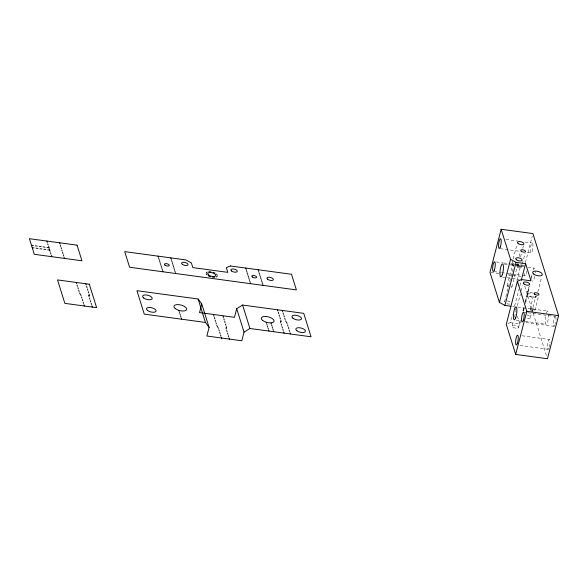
<?xml version="1.0" encoding="UTF-8"?>
<svg xmlns="http://www.w3.org/2000/svg" width="588" height="588" viewBox="0 0 588 588"><rect width="100%" height="100%" fill="white"/><g stroke="black" fill="none" stroke-linecap="round" stroke-linejoin="round"><path stroke-width="0.44" stroke-dasharray="2.94 2.21" d="M511.928 263.872L516.83 244.909M507.157 285.628L512.729 264.078M504.592 301.644L514.596 262.946M517.344 263.512L516.661 266.144A2.477 1.08 14.5 0 1 520.307 266.07A2.477 1.08 14.5 0 1 520.395 267.959A2.477 1.08 14.5 0 1 516.676 266.438L521.438 267.084M519.16 256.486L520.292 252.098M511.95 286.863L517.521 265.313M518.322 265.511L518.763 263.791M520.549 256.897L521.666 252.583M522.776 248.276L523.445 245.688M516.896 280.417L521.218 263.703M521.453 267.378L522.137 264.747M522.365 263.865L525.084 253.332M525.407 262.608L532.228 236.214M507.878 323.657L510.296 322.636L512.346 314.72M514.618 305.922L518.998 289.149M519.851 285.695L521.446 279.535M512.17 325.87L513.309 321.474M514.449 317.079L516.043 310.92M517.403 305.642L520.365 294.206M521.269 290.685L522.636 285.408M527.127 293.802L528.913 286.907M531.368 277.426L532.037 274.839M518.565 327.516L520.38 320.475M522.886 310.802L524.026 306.407M525.158 302.004L529.031 287.054M510.296 322.636L519.829 323.929L520.284 322.173M523.239 310.736L524.151 307.215M525.518 301.938L529.612 286.106M523.467 311.25L524.364 307.803M525.474 303.489L527.928 294.007A4.123 1.801 14.5 0 1 532.361 293.287M530.119 309.126L533.75 295.08M530.347 317.616L531.456 313.301M531.684 312.441L535.918 296.065A4.123 1.801 14.5 0 1 531.486 296.786A4.123 1.801 14.5 0 1 527.928 294.007M537.829 291.957L541.621 277.301M534.911 310.361L538.542 296.315M505.93 239.456L517.734 241.058M524.996 242.043L532.258 243.028M500.197 248.65L519.255 251.238M527.429 252.348L531.06 252.84M496.353 261.947L502.711 262.814M503.615 262.932L509.972 263.799M510.876 263.916L524.496 265.769M504.298 264.056L513.375 265.291M517.006 265.783L524.268 266.768M527.899 267.261L534.257 268.128M494.251 271.634L500.608 272.494M501.513 272.619L525.113 275.823M490.906 272.487L499.072 273.596M508.15 274.831L520.858 276.558M502.703 277.139L506.334 277.632M507.238 277.756L519.042 279.359M517.756 307.039L547.707 311.111M512.714 306.502L514.449 306.738M530.126 309.42L534.896 310.067M524.386 312.301L527.113 312.669M528.017 312.794L555.248 316.491M516.161 320.122L520.696 320.739M525.238 321.357L546.112 324.186M525.915 322.481L554.058 326.296M522.078 335.777L549.31 339.474M519.968 345.465L548.112 349.287M524.775 286.282L532.971 312.471M533.242 313.345L546.906 356.989M514.713 307.597L516.058 311.897M517.403 316.197L519.829 323.929M511.428 285.937A2.477 1.08 14.5 0 1 511.06 287.422M508.679 287.098A2.477 1.08 14.5 0 1 507.143 285.768A2.477 1.08 14.5 0 1 508.583 285.026M509.796 304.033A3.3 1.441 14.5 0 1 506.621 303.606M504.607 302.034A3.3 1.441 14.5 0 1 504.791 301.313M507.297 300.902A3.3 1.441 14.5 0 1 510.729 302.482M526.789 314.837A4.123 1.801 14.5 0 1 530.369 317.373A4.123 1.801 14.5 0 1 526.958 318.542M526.907 270.796A4.947 1.169 -82.3 0 1 525.444 275.625A4.947 1.169 -82.3 0 1 524.378 273.479M555.542 316.623A4.947 1.169 -82.3 0 1 555.961 320.004M555.653 322.54A4.947 1.169 -82.3 0 1 555.388 323.738M555.072 324.774A4.947 1.169 -82.3 0 1 553.323 323.951A4.947 1.169 -82.3 0 1 554.925 316.689M549.126 347.758A4.947 1.169 -82.3 0 1 547.391 347.295A4.947 1.169 -82.3 0 1 548.744 339.989A4.947 1.169 -82.3 0 1 550.015 342.988M549.905 344.259A4.947 1.169 -82.3 0 1 549.442 346.729M532.897 270.157A6.6 1.558 -82.3 0 1 535.146 269.921M535.234 271.252A6.6 1.558 -82.3 0 1 535.198 272.81M534.786 276.198A6.6 1.558 -82.3 0 1 532.272 281.027M531.765 279.41A6.6 1.558 -82.3 0 1 531.868 274.831M546.348 313.139A6.6 1.558 -82.3 0 1 548.597 312.904M548.685 314.235A6.6 1.558 -82.3 0 1 546.325 324.113A6.6 1.558 -82.3 0 1 545.583 316.116M532.882 310.92A2.477 1.08 14.5 0 1 530.148 309.038A2.477 1.08 14.5 0 1 533.764 309.053A2.477 1.08 14.5 0 1 534.022 310.92M536.719 296.264A4.947 2.161 14.5 0 1 530.986 297.014A4.947 2.161 14.5 0 1 527.296 293.456A4.947 2.161 14.5 0 1 533.669 293.331M516.551 264.093A2.477 1.08 14.5 0 1 516.631 265.872M513.699 265.291A2.477 1.08 14.5 0 1 512.78 263.946A2.477 1.08 14.5 0 1 514.757 263.52M517.028 263.894A3.3 1.441 14.5 0 1 516.418 266.313M513.956 265.835A3.3 1.441 14.5 0 1 511.913 264.063A3.3 1.441 14.5 0 1 513.831 263.071M512.861 327.104A3.3 1.441 14.5 0 0 518.366 327.847A3.3 1.441 14.5 0 0 514.882 325.127A3.3 1.441 14.5 0 0 512.861 327.104M532.081 251.311A4.947 1.169 -82.3 0 0 532.544 243.16A4.947 1.169 -82.3 0 0 530.354 249.319A4.947 1.169 -82.3 0 0 532.081 251.311"/><path stroke-width="0.88" d="M201.75 303.959L199.523 312.581L234.472 317.322L236.699 308.7L242.579 305.04L303.739 313.345L311.074 336.792L249.922 328.486L244.042 332.147L241.808 340.768L206.858 336.02L209.093 327.406L201.75 303.959L198.105 298.998L136.945 290.7L144.281 314.139L205.44 322.445L209.093 327.406M501.145 229.261L510.56 259.352L516.058 262.344L525.591 263.637L530.971 280.829L521.446 279.535L517.411 281.233L506.268 324.333L515.683 354.424L547.45 358.739L558.6 315.638L532.912 233.576L501.145 229.261L489.995 272.362L499.418 302.452L504.916 305.444L510.979 306.267M499.418 302.452L510.56 259.352M504.916 305.444L516.058 262.344M521.269 280.351L525.591 263.637M515.683 354.424L526.826 311.324L517.411 281.233M206.263 272.766L207.189 272.046M217.192 276.257L216.266 276.977M208.814 271.693L210.871 271.774M214.649 277.33L212.584 277.249M526.826 311.324L558.6 315.638M31.48 245.321L33.42 245.586M35.361 245.85L37.301 246.115M39.249 246.379L41.189 246.644M43.13 246.909L45.07 247.173M47.011 247.43L48.951 247.695M32.215 247.666L34.155 247.93M36.096 248.195L38.036 248.459M39.977 248.724L41.924 248.989M43.865 249.253L45.805 249.518M47.746 249.775L49.686 250.04M213.069 272.273L215.054 273.111M210.394 276.75L208.402 275.912M216.538 274.162L217.288 275.265M206.917 274.861L206.167 273.758M287.164 323.562L285.555 320.85M287.569 324.87L287.98 326.171M288.385 327.472L288.796 328.773M289.2 330.081L289.612 331.382M290.016 332.683L290.428 333.984M282.291 310.435L282.703 311.736M283.107 313.036L283.519 314.337M283.923 315.646L284.335 316.947M284.739 318.248L285.151 319.549M277.529 309.788L277.933 311.089M278.344 312.39L278.749 313.691M279.16 314.992L279.565 316.3M279.976 317.601L280.38 318.902M280.792 320.203L281.196 321.511L280.402 321.401L280.807 322.702M281.218 324.003L281.623 325.311M282.034 326.612L282.438 327.913M282.85 329.214L283.254 330.515M283.666 331.823L284.07 333.124M258.147 269.738L258.404 270.561M258.661 271.384L258.918 272.207M259.176 273.03L259.433 273.854M259.69 274.677L259.947 275.5M260.205 276.323L260.462 277.146M260.719 277.97L260.976 278.786M261.234 279.609L261.498 280.432M261.756 281.255L262.013 282.078M262.27 282.901L262.527 283.725M262.785 284.548L263.042 285.371M271.024 323.018L271.325 323.988M271.627 324.951L271.928 325.921M272.237 326.884L272.538 327.854M272.839 328.817L273.141 329.787M273.442 330.75L273.743 331.72M266.254 322.371L266.562 323.334M266.864 324.304L267.165 325.274M267.466 326.237L267.768 327.207M268.077 328.17L268.378 329.14M268.679 330.103L268.981 331.073M245.688 268.047L245.946 268.87M246.203 269.694L246.46 270.517M246.717 271.34L246.975 272.163M247.232 272.986L247.489 273.81M247.746 274.625L248.004 275.449M248.261 276.272L248.518 277.095M248.775 277.918L249.033 278.741M249.29 279.565L249.547 280.388M249.804 281.211L250.062 282.034M250.319 282.857L250.576 283.681M242.579 305.04L249.922 328.486M236.699 308.7L244.042 332.147M223.043 316.212L223.447 317.513M223.859 318.821L224.263 320.122M224.675 321.423L225.079 322.724M225.483 324.025L225.895 325.333M226.299 326.634L226.711 327.935L225.895 327.832L226.306 329.133M226.711 330.441L227.115 331.742M227.527 333.043L227.931 334.344M228.342 335.645L228.747 336.953M229.158 338.254L229.563 339.555M218.493 328.427L216.781 325.333M218.898 329.728L219.309 331.029M219.714 332.338L220.125 333.639M220.529 334.94L220.941 336.24M221.345 337.541L221.757 338.85M198.105 298.998L205.44 322.445M170.777 257.875L171.034 258.698M171.292 259.521L171.549 260.344M171.806 261.168L172.064 261.991M172.321 262.814L172.578 263.637M172.835 264.46L173.093 265.284M173.357 266.107L173.614 266.923M173.872 267.746L174.129 268.569M174.386 269.392L174.643 270.215M174.901 271.039L175.158 271.862M175.415 272.685L175.672 273.508M178.892 310.508L179.193 311.478M179.494 312.441L179.796 313.411M180.097 314.374L180.398 315.344M180.707 316.307L181.008 317.277M181.31 318.248L181.611 319.211M158.069 256.155L158.326 256.978M158.584 257.794L158.841 258.617M159.098 259.44L159.355 260.264M159.613 261.087L159.87 261.91M160.127 262.733L160.384 263.556M160.649 264.38L160.906 265.203M161.163 266.026L161.421 266.849M161.678 267.672L161.935 268.488M162.192 269.311L162.45 270.135M162.707 270.958L162.964 271.781M85.789 283.754L86.201 285.055M86.605 286.356L87.017 287.657M87.421 288.965L87.832 290.266M88.237 291.567L88.648 292.868M89.053 294.169L89.464 295.477L88.67 295.367L89.075 296.668M89.486 297.969L89.891 299.277M90.302 300.578L90.706 301.879M91.118 303.18L91.522 304.488M91.926 305.789L92.338 307.09M81.137 295.595L79.527 292.875M81.541 296.896L81.945 298.197M82.357 299.498L82.761 300.799M83.173 302.107L83.577 303.408M83.988 304.709L84.393 306.01M76.264 282.461L76.668 283.761M77.079 285.062L77.484 286.363M77.895 287.672L78.3 288.973M78.711 290.274L79.115 291.575M59.579 242.778L59.961 243.983M60.336 245.181L60.711 246.387M61.086 247.592L61.461 248.79M61.843 249.996L62.218 251.194M62.593 252.399L62.967 253.597M63.342 254.802L63.724 256.008M64.099 257.206L64.474 258.411M46.871 241.051L47.29 242.381M47.709 243.711L48.12 245.042M48.539 246.372L49.201 248.481M49.443 249.261L50.105 251.37M50.517 252.7L50.935 254.031M51.347 255.354L51.766 256.684M213.591 314.896L213.988 316.197M214.392 317.505L214.789 318.806M215.186 320.115L215.583 321.423M215.987 322.724L216.384 324.032M230.349 265.967L226.314 267.665L227.784 272.354L192.835 267.606L191.372 262.917L185.867 259.925L124.715 251.62L129.603 267.253L296.396 289.899L291.508 274.273L230.349 265.967M77.057 245.152L29.4 238.684L34.295 254.31L81.945 260.785L77.057 245.152M89.288 284.224L57.514 279.91L64.856 303.357L96.623 307.671L89.288 284.224M143.634 297.969A4.947 2.161 14.5 0 0 151.888 299.086A4.947 2.161 14.5 0 0 146.662 295.007A4.947 2.161 14.5 0 0 143.634 297.969M292.956 318.24A4.947 2.161 14.5 0 0 301.21 319.358A4.947 2.161 14.5 0 0 295.977 315.286A4.947 2.161 14.5 0 0 292.956 318.24M262.682 320.489A6.6 2.881 14.5 0 0 273.685 321.981A6.6 2.881 14.5 0 0 266.717 316.55A6.6 2.881 14.5 0 0 262.682 320.489M175.312 308.626A6.6 2.881 14.5 0 0 186.315 310.126A6.6 2.881 14.5 0 0 179.347 304.687A6.6 2.881 14.5 0 0 175.312 308.626M147.544 310.471A4.947 2.161 14.5 0 0 155.798 311.589A4.947 2.161 14.5 0 0 150.572 307.517A4.947 2.161 14.5 0 0 147.544 310.471M296.866 330.743A4.947 2.161 14.5 0 0 305.121 331.867A4.947 2.161 14.5 0 0 299.895 327.788A4.947 2.161 14.5 0 0 296.866 330.743M231.569 270.994A3.3 1.441 14.5 0 0 237.074 271.744A3.3 1.441 14.5 0 0 233.59 269.025A3.3 1.441 14.5 0 0 231.569 270.994M267.621 279.256A3.3 1.441 14.5 0 0 273.119 280.006A3.3 1.441 14.5 0 0 269.635 277.286A3.3 1.441 14.5 0 0 267.621 279.256M182.324 264.306A3.3 1.441 14.5 0 0 187.829 265.056A3.3 1.441 14.5 0 0 184.345 262.336A3.3 1.441 14.5 0 0 182.324 264.306M252.362 276.999A2.477 1.08 14.5 0 0 256.486 277.558A2.477 1.08 14.5 0 0 253.869 275.522A2.477 1.08 14.5 0 0 252.362 276.999M164.993 265.137A2.477 1.08 14.5 0 0 169.116 265.695A2.477 1.08 14.5 0 0 166.507 263.659A2.477 1.08 14.5 0 0 164.993 265.137M208.593 275.022A4.123 1.801 14.5 0 0 215.473 275.956A4.123 1.801 14.5 0 0 211.121 272.56A4.123 1.801 14.5 0 0 208.593 275.022M523.305 320.46A4.947 1.169 -82.3 0 0 523.768 312.309A4.947 1.169 -82.3 0 0 521.578 318.468A4.947 1.169 -82.3 0 0 523.305 320.46M494.361 269.988A4.947 1.169 -82.3 0 0 494.831 261.836A4.947 1.169 -82.3 0 0 492.634 267.996A4.947 1.169 -82.3 0 0 494.361 269.988M500.307 246.997A4.947 1.169 -82.3 0 0 500.778 238.853A4.947 1.169 -82.3 0 0 498.58 245.012A4.947 1.169 -82.3 0 0 500.307 246.997M502.248 274.861A6.6 1.558 -82.3 0 0 502.865 263.99A6.6 1.558 -82.3 0 0 499.94 272.207A6.6 1.558 -82.3 0 0 502.248 274.861M521.262 251.267A2.477 1.08 14.5 0 0 525.393 251.826A2.477 1.08 14.5 0 0 522.776 249.79A2.477 1.08 14.5 0 0 521.262 251.267M516.426 259.771A3.3 1.441 14.5 0 0 521.923 260.521A3.3 1.441 14.5 0 0 518.44 257.801A3.3 1.441 14.5 0 0 516.426 259.771M524.011 284.004A3.3 1.441 14.5 0 0 529.509 284.746A3.3 1.441 14.5 0 0 526.025 282.027A3.3 1.441 14.5 0 0 524.011 284.004M534.72 294.25A2.477 1.08 14.5 0 0 538.843 294.809A2.477 1.08 14.5 0 0 536.234 292.773A2.477 1.08 14.5 0 0 534.72 294.25M533.735 274.096A4.947 2.161 14.5 0 0 541.989 275.221A4.947 2.161 14.5 0 0 536.763 271.141A4.947 2.161 14.5 0 0 533.735 274.096M518.19 243.55A3.3 1.441 14.5 0 0 523.695 244.299A3.3 1.441 14.5 0 0 520.211 241.58A3.3 1.441 14.5 0 0 518.19 243.55M517.359 343.451A4.947 1.169 -82.3 0 0 517.822 335.3A4.947 1.169 -82.3 0 0 515.632 341.459A4.947 1.169 -82.3 0 0 517.359 343.451M515.698 317.843A6.6 1.558 -82.3 0 0 516.323 306.973A6.6 1.558 -82.3 0 0 513.398 315.19A6.6 1.558 -82.3 0 0 515.698 317.843"/></g></svg>
